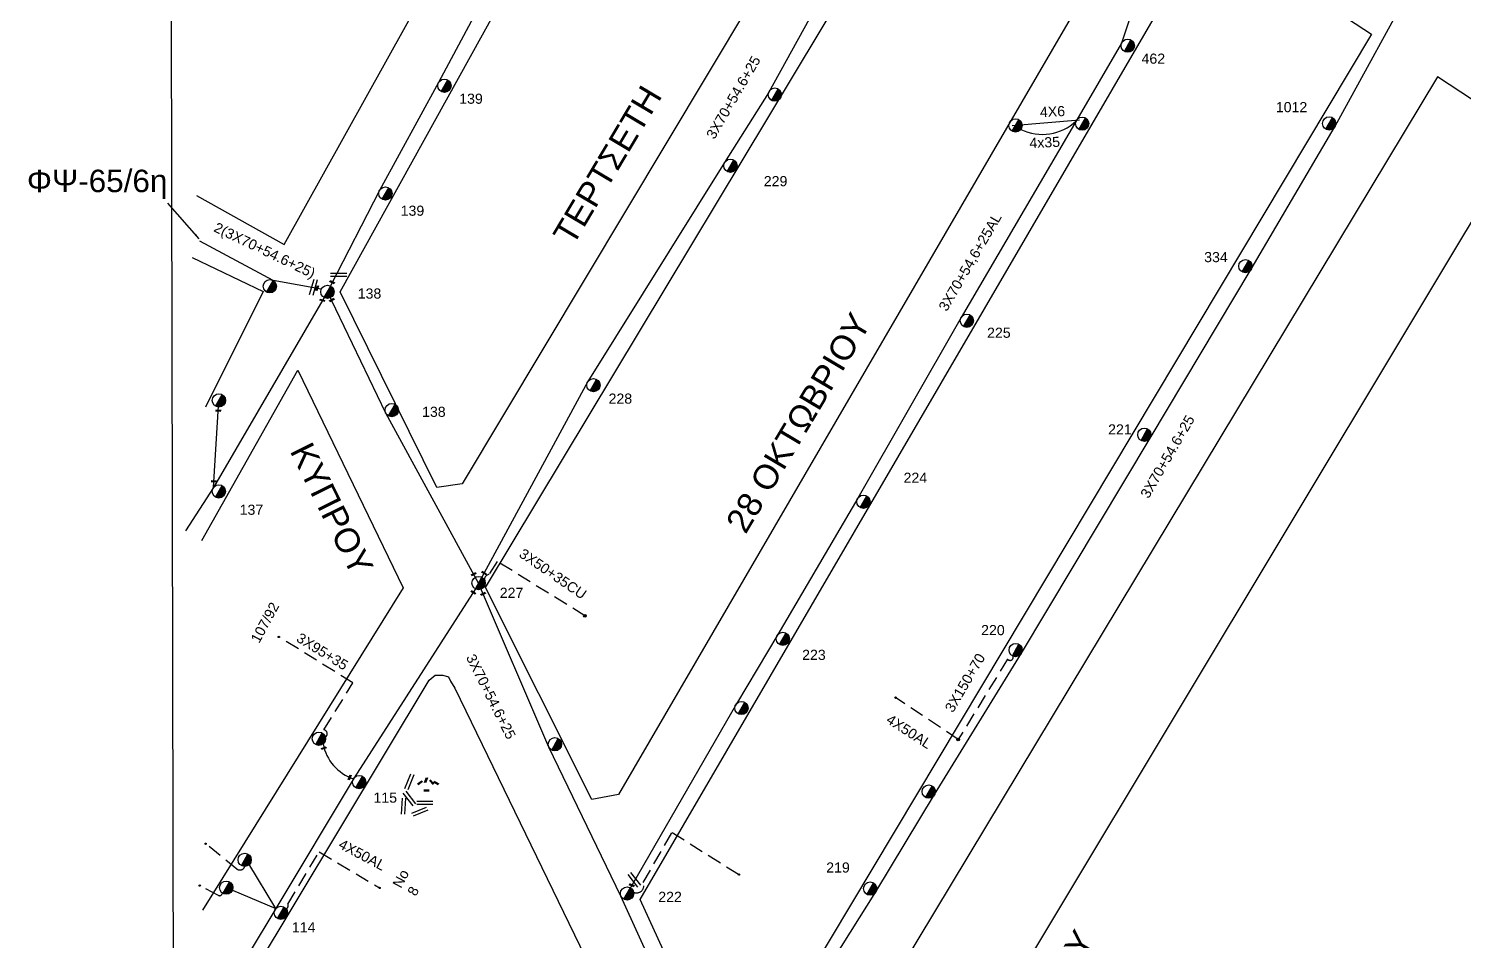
# Model space of a CAD drawing. Header units: millimetres. Extents: x 771 to 3391, y 686 to 1835.
# Drawn here: x 861.1 to 1116.1, y 931.1 to 1093.2 of the extents above; entities that cross this region are included whole.
import ezdxf

# ---------------------------------------------------------------- set-up
doc = ezdxf.new("R2010")
doc.units = ezdxf.units.MM
doc.linetypes.add('DASHED', pattern=[19.05, 12.7, -6.35])
for name, color, linetype in [('Άγνωστα', 7, 'Continuous'), ('Επιγραφές - Σχήματα', 7, 'Continuous'), ('Καλωδια Χ.Τ 3x95+35', 7, 'DASHED'), ('Καλώδια ΧΤ   3x150+70AL', 7, 'DASHED'), ('Μηχανική τομή', 7, 'Continuous'), ('Στύλος ΦΜ', 7, 'Continuous'), ('Στύλος ΦΜ @ 1', 7, 'Continuous'), ('Συνδέσεις', 7, 'Continuous'), ('Συνεστραμμένα ΧΤ   3x70+54.6+25 AL', 7, 'SYN_LINE'), ('Τομή', 7, 'Continuous'), ('Υπόβαθρο ΔΕΗ', 7, 'Continuous'), ('Υπόγεια καλώδια Παροχών ΧΤ   4x50AL', 7, 'DASHED'), ('Υπόγεια καλώδια Παροχών ΧΤ   4x6', 7, 'DASHED')]:
    doc.layers.add(name, color=color, linetype=linetype)
doc.styles.add('arial', font='arial.ttf')
doc.styles.get("Standard").update_dxf_attribs({"font": 'arial.ttf'})
doc.linetypes.add('SYN_LINE', pattern='A,0.5,-0.0001,["/\\/\\/\\/",Standard,S=0.1,R=0,X=0,Y=-0.05],-0.25', length=0.7501)
doc.dimstyles.new('ISO-25', dxfattribs={"dimtxt": 2.5, "dimasz": 2.5, "dimexe": 1.25, "dimexo": 0.625, "dimtad": 1, "dimtxsty": 'Standard', "dimcen": 2.5, "dimadec": 0, "dimazin": 0, "dimtfac": 1, "dimtmove": 0, "dimatfit": 3, "dimfxl": 1, "dimarcsym": 0})

# ---------------------------------------------------------------- blocks, each defined once
blk = doc.blocks.new('ΥΠΑΡΧΩΝ ΤΣΙΜΕΝΤΕΝΙΟΣ ΣΤΥΛΟΣ')
at = {"layer": 'Στύλος ΦΜ'}
blk.add_hatch(color=7, dxfattribs=at).paths.add_polyline_path([(-1.29, -2.28, 0.574793), (2.62, 0, 0.268822), (1.3, 2.27)])
at = {"layer": 'Στύλος ΦΜ', "color": 7}
blk.add_line((-1.29, -2.28), (1.3, 2.27), dxfattribs=at)
blk.add_circle((0, 0), 2.62, dxfattribs=at)
at = {"layer": 'Στύλος ΦΜ', "flags": 4}
for tag, p in [('ΑΡΙΘΜΟΣ', (-4.68, 8.05)), ('ΤΥΠΟΣ', (-4.91, 3.03))]:
    blk.add_attdef(tag, p, '', height=4, dxfattribs=at)
blk = doc.blocks.new('_ΣΥΝΔΕΣΗ')
at = {"layer": 'Συνδέσεις', "linetype": 'SYN_LINE', "ltscale": 40}
blk.add_hatch(color=256, dxfattribs=at).paths.add_polyline_path([(0.5, -0.01, 1), (-0.5, -0.01, 1)])
at = {"layer": 'Συνδέσεις'}
blk.add_circle((0, -0.01), 0.5, dxfattribs=at)
blk = doc.blocks.new('ΜΗΧΑΝΙΚΗ ΤΟΜΗ')
at = {"layer": 'Μηχανική τομή', "ltscale": 40}
for p, q in [((-1.9, 0.8), (1.9, 0.8)), ((1.9, 0), (-1.9, 0))]:
    blk.add_line(p, q, dxfattribs=at)
blk = doc.blocks.new('ΤΟΜΗ')
at = {"layer": 'Τομή', "ltscale": 40}
for p, q in [((-5.7, 0), (5.7, 0)), ((5.7, -2.3), (-5.7, -2.3))]:
    blk.add_line(p, q, dxfattribs=at)

msp = doc.modelspace()

# ---------------------------------------------------------------- linework, layer by layer
at = {"layer": 'Άγνωστα', "color": 2, "linetype": 'SYN_LINE', "ltscale": 15}
msp.add_lwpolyline([(1047.89571, 1076.90741), (1035.91582, 1075.91776)], dxfattribs=at)
at = {"layer": 'Άγνωστα', "color": 85, "linetype": 'DASHED', "ltscale": 0.2}
msp.add_lwpolyline([(959.98366, 988.79917), (944.38131, 998.44911), (942.96265, 996.15316, 0.35551806), (942.10242, 995.19995)], format="xyb", dxfattribs=at)
at = {"layer": 'Άγνωστα', "color": 6, "linetype": 'DASHED', "ltscale": 0.2}
msp.add_lwpolyline([(968.6279, 939.63374, 0.687171481), (970.33556, 941.37802), (975.46484, 950.28693), (987.3829, 942.76883)], format="xyb", dxfattribs=at)
at = {"layer": 'Άγνωστα', "color": 151, "linetype": 'DASHED', "ltscale": 0.2}
for points in [[(899.53183, 944.23151, -0.510562725), (898.14349, 943.76866), (892.64007, 948.20715)], [(895.57041, 939.48903, -0.440314585), (894.83598, 939.05949), (891.53377, 940.834)]]:
    msp.add_lwpolyline(points, format="xyb", dxfattribs=at)
at = {"layer": 'Άγνωστα', "color": 151, "linetype": 'SYN_LINE', "ltscale": 8}
for points in [[(905.04747, 936.74583), (900.25523, 944.70801)], [(897.33488, 940.03298), (905.04747, 936.74583)]]:
    msp.add_lwpolyline(points, dxfattribs=at)
at = {"layer": 'Άγνωστα', "color": 2, "linetype": 'SYN_LINE', "ltscale": 15}
msp.add_arc((1041.24236, 1083.20491), 8.82212, 244.4039643, 313.1128941, dxfattribs=at)
at = {"layer": 'Καλωδια Χ.Τ 3x95+35', "color": 151, "linetype": 'DASHED', "ltscale": 0.2}
msp.add_lwpolyline([(913.35767, 967.11741, 0.984565373), (913.57404, 968.54265), (918.75187, 976.85114), (905.6214, 985.03401)], format="xyb", dxfattribs=at)
at = {"layer": 'Καλώδια ΧΤ   3x150+70AL', "color": 1, "linetype": 'DASHED', "ltscale": 0.2}
msp.add_lwpolyline([(1036.03773, 981.62556, -0.905513128), (1035.09206, 981.09428), (1026.32494, 966.8159)], format="xyb", dxfattribs=at)
at = {"layer": 'Συνεστραμμένα ΧΤ   3x70+54.6+25 AL', "color": 27, "linetype": 'SYN_LINE', "ltscale": 20}
msp.add_lwpolyline([(991.35966, 1179.80469), (973.67868, 1156.83639), (963.14747, 1136.52182), (947.31961, 1108.6831), (933.96146, 1083.58424), (923.47514, 1064.41285), (914.74785, 1047.43568)], dxfattribs=at)
at = {"layer": 'Συνεστραμμένα ΧΤ   3x70+54.6+25 AL', "color": 85, "linetype": 'SYN_LINE', "ltscale": 20}
msp.add_lwpolyline([(1034.07493, 1151.20347), (1020.65331, 1128.25305), (1002.94436, 1100.61468), (992.59981, 1081.77112), (984.80735, 1069.38867), (960.49739, 1030.44326), (941.64592, 995.64233)], dxfattribs=at)
at = {"layer": 'Συνεστραμμένα ΧΤ   3x70+54.6+25 AL', "color": 2, "ltscale": 20}
msp.add_lwpolyline([(1068.14582, 1128.77796), (1055.3512, 1090.5955), (1047.40385, 1076.99038), (1026.82465, 1041.83869), (1008.46006, 1009.67685), (994.26706, 985.47536), (986.88988, 973.15917), (967.46847, 939.42666)], dxfattribs=at)
at = {"layer": 'Συνεστραμμένα ΧΤ   3x70+54.6+25 AL', "color": 1, "ltscale": 20}
msp.add_lwpolyline([(989.14514, 903.88727), (1011.70221, 939.70968), (1022.13232, 957.01414), (1037.57664, 982.16722), (1060.41487, 1020.39363), (1078.39158, 1050.38515), (1093.31859, 1075.83131), (1108.1476, 1103.03307)], dxfattribs=at)
at = {"layer": 'Συνεστραμμένα ΧΤ   3x70+54.6+25 AL', "color": 133, "linetype": 'SYN_LINE', "ltscale": 15}
msp.add_lwpolyline([(913.12294, 1046.84292), (904.5692, 1048.40002), (891.57065, 1055.41708)], dxfattribs=at)
at = {"layer": 'Συνεστραμμένα ΧΤ   3x70+54.6+25 AL', "color": 6, "ltscale": 20}
for points in [[(988.07675, 904.38908), (979.04946, 911.0887), (966.38304, 938.96953), (953.58715, 965.44362), (941.08721, 994.60545), (924.61523, 1024.78906), (914.21165, 1046.38691), (893.96882, 1011.61275), (888.99929, 1003.91278)], [(893.96882, 1011.61275), (894.93615, 1027.08122)]]:
    msp.add_lwpolyline(points, dxfattribs=at)
at = {"layer": 'Συνεστραμμένα ΧΤ   3x70+54.6+25 AL', "color": 151, "ltscale": 20}
msp.add_lwpolyline([(940.5549, 993.55498), (918.97773, 960.00539), (905.06424, 936.76525), (890.27842, 912.24273)], dxfattribs=at)
at = {"layer": 'Συνεστραμμένα ΧΤ   3x70+54.6+25 AL', "color": 151, "ltscale": 8}
msp.add_arc((921.51571, 967.57476), 8.22605, 190.9684537, 250.9538172, dxfattribs=at)
at = {"layer": 'Υπόβαθρο ΔΕΗ'}
for points in [[(885.09288, 1760.10912), (887.18759, 748.25165)], [(916.45428, 1046.38503), (984.14154, 1168.61365), (1018.24834, 1146.0773), (938.178, 1012.26331), (933.63533, 1011.57754), (916.45428, 1046.38503)], [(942.31199, 993.83544), (1029.17109, 1138.31343), (1059.83115, 1118.4029), (965.95263, 957.01818), (961.18893, 956.13287), (942.31199, 993.83544)], [(890.96409, 1063.51109), (906.54702, 1054.79084), (935.35701, 1106.6845), (889.68746, 1132.15114)], [(1372.93378, 751.48167), (1482.86909, 831.99661), (1482.13151, 841.00179), (1111.49521, 1084.63438), (909.00244, 748.35764)], [(931.07637, 748.13714), (939.61793, 762.36828), (1126.94663, 1074.47761)], [(890.1836, 1052.4868), (902.81108, 1046.46657), (892.5302, 1025.90275)], [(891.89553, 1002.17682), (908.93015, 1032.42899), (927.70154, 993.74333), (891.98935, 936.43854)], [(893.151, 912.14939), (932.28961, 977.33082), (933.36372, 978.21806), (934.72702, 978.21806), (935.75982, 977.94982), (936.09031, 977.14511), (936.85459, 975.94836), (974.52705, 898.22865), (970.48809, 891.11286), (893.17602, 872.18763)]]:
    msp.add_lwpolyline(points, dxfattribs=at)
msp.add_lwpolyline([(969.8015, 938.33769), (1069.08583, 1108.79358), (1072.43445, 1110.09322), (1099.7508, 1092.17493), (988.04018, 905.33238), (982.86991, 909.74524)], close=True, dxfattribs=at)
at = {"layer": 'Υπόγεια καλώδια Παροχών ΧΤ   4x50AL', "color": 1, "ltscale": 0.2}
msp.add_lwpolyline([(1026.32494, 966.8159), (1015.17945, 974.24179)], dxfattribs=at)
at = {"layer": 'Υπόγεια καλώδια Παροχών ΧΤ   4x50AL', "color": 151, "linetype": 'DASHED', "ltscale": 0.2}
msp.add_lwpolyline([(906.34639, 936.68097, 0.704816944), (907.19206, 937.54317), (912.76772, 946.82886), (923.56991, 940.34262)], format="xyb", dxfattribs=at)

# ---------------------------------------------------------------- block references
at = {"layer": 'Μηχανική τομή'}
for p, xscale, yscale, zscale, rotation in [((915.00864, 1047.99353), 0.25, 0.25, 0.25, 333.0358626367025), ((912.47807, 1047.01147), 0.2499999999999681, 0.2499999999999681, 0.2499999999999681, 72.52028648880439), ((913.27189, 1044.77328), 0.2499999999999681, 0.2499999999999681, 0.2499999999999681, 343.8241069281569), ((915.05231, 1044.8519), 0.2499999999999681, 0.2499999999999681, 0.2499999999999681, 27.53829775004091), ((894.81568, 1025.15169), 0.2500000000002005, 0.2500000000002005, 0.2500000000002005, 356.0343975846597), ((894.02982, 1012.58818), 0.2500000000002005, 0.2500000000002005, 0.2500000000002005, 356.0343975846597), ((940.25014, 996.10565), 0.2499999999999681, 0.2499999999999681, 0.2499999999999681, 27.53829775004091), ((942.00437, 996.30404), 0.2500000000001928, 0.2500000000001928, 0.2500000000001928, 326.6778950212413), ((940.0868, 992.87398), 0.2500000000001928, 0.2500000000001928, 0.2500000000001928, 326.6778950212413), ((941.94883, 992.59648), 0.2499999999999681, 0.2499999999999681, 0.2499999999999681, 27.53829775004091), ((913.61099, 965.18123), 0.2499999999999681, 0.2499999999999681, 0.2499999999999681, 18.54426976674313), ((918.26092, 960.01853), 0.249999999999968, 0.249999999999968, 0.249999999999968, 65.81839754665273), ((930.71363, 959.03496), 0.2499999999999681, 0.2499999999999681, 0.2499999999999681, 36.11407878704492), ((931.8488, 959.54083), 0.249999999999919, 0.249999999999919, 0.249999999999919, 68.45138536945211), ((932.66894, 959.14116), 0.2500000000001928, 0.2500000000001928, 0.2500000000001928, 312.6268794242704), ((933.4796, 958.97772), 0.2500000000002005, 0.2500000000002005, 0.2500000000002005, 331.5446991727721), ((968.25131, 940.78634), 0.25, 0.25, 0.25, 334.7467717406677)]:
    msp.add_blockref('ΜΗΧΑΝΙΚΗ ΤΟΜΗ', p, dxfattribs=dict(at, xscale=xscale, yscale=yscale, zscale=zscale, rotation=rotation))
at = {"layer": 'Μηχανική τομή', "xscale": 0.25, "yscale": 0.25, "zscale": 0.25}
msp.add_blockref('ΜΗΧΑΝΙΚΗ ΤΟΜΗ', (931.81569, 957.6259), dxfattribs=at)
at = {"layer": 'Στύλος ΦΜ @ 1', "ltscale": 40}
ref = msp.add_blockref('ΥΠΑΡΧΩΝ ΤΣΙΜΕΝΤΕΝΙΟΣ ΣΤΥΛΟΣ', (1056.43841, 1090.14261), dxfattribs=dict(at, xscale=0.4499999999998181, yscale=0.4499999999998181, zscale=0.4499999999998181))
ref.add_attrib('ΤΥΠΟΣ', '462', (1058.89304, 1086.94071), dxfattribs={"layer": 'Στύλος ΦΜ', "height": 1.8, "flags": 4})
ref = msp.add_blockref('ΥΠΑΡΧΩΝ ΤΣΙΜΕΝΤΕΝΙΟΣ ΣΤΥΛΟΣ', (935.00077, 1083.0302), dxfattribs=dict(at, xscale=0.4499999999998181, yscale=0.4499999999998181, zscale=0.4499999999998181))
ref.add_attrib('ΤΥΠΟΣ', '139', (937.63403, 1079.82076), dxfattribs={"layer": 'Στύλος ΦΜ', "height": 1.8, "flags": 4})
at = {"layer": 'Στύλος ΦΜ @ 1', "ltscale": 40, "xscale": 0.4499999999998181, "yscale": 0.4499999999998181, "zscale": 0.4499999999998181}
for p in [(993.73286, 1081.44966), (1036.49676, 1075.96575), (1048.3479, 1076.28617), (903.9859, 1047.37684), (894.93388, 1027.08251), (987.78438, 972.393), (912.71175, 966.93529), (954.65002, 965.95101), (1021.07756, 957.53819), (899.51017, 945.40908), (896.2372, 940.45987)]:
    msp.add_blockref('ΥΠΑΡΧΩΝ ΤΣΙΜΕΝΤΕΝΙΟΣ ΣΤΥΛΟΣ', p, dxfattribs=at)
at = {"layer": 'Στύλος ΦΜ @ 1', "ltscale": 40}
ref = msp.add_blockref('ΥΠΑΡΧΩΝ ΤΣΙΜΕΝΤΕΝΙΟΣ ΣΤΥΛΟΣ', (1092.24822, 1076.32269), dxfattribs=dict(at, xscale=0.4499999999998181, yscale=0.4499999999998181, zscale=0.4499999999998181))
ref.add_attrib('ΤΥΠΟΣ', '1012', (1082.76034, 1078.32384), dxfattribs={"layer": 'Στύλος ΦΜ', "height": 1.8, "flags": 4})
ref = msp.add_blockref('ΥΠΑΡΧΩΝ ΤΣΙΜΕΝΤΕΝΙΟΣ ΣΤΥΛΟΣ', (985.83053, 1068.80538), dxfattribs=dict(at, xscale=0.4499999999998181, yscale=0.4499999999998181, zscale=0.4499999999998181))
ref.add_attrib('ΤΥΠΟΣ', '229', (991.76318, 1065.15797), dxfattribs={"layer": 'Στύλος ΦΜ', "height": 1.8, "flags": 4})
ref = msp.add_blockref('ΥΠΑΡΧΩΝ ΤΣΙΜΕΝΤΕΝΙΟΣ ΣΤΥΛΟΣ', (924.51837, 1063.8662), dxfattribs=dict(at, xscale=0.4499999999998181, yscale=0.4499999999998181, zscale=0.4499999999998181))
ref.add_attrib('ΤΥΠΟΣ', '139', (927.23298, 1059.91158), dxfattribs={"layer": 'Στύλος ΦΜ', "height": 1.8, "flags": 4})
ref = msp.add_blockref('ΥΠΑΡΧΩΝ ΤΣΙΜΕΝΤΕΝΙΟΣ ΣΤΥΛΟΣ', (1077.35921, 1050.95203), dxfattribs=dict(at, xscale=0.4499999999998181, yscale=0.4499999999998181, zscale=0.4499999999998181))
ref.add_attrib('ΤΥΠΟΣ', '334', (1070.02875, 1051.65992), dxfattribs={"layer": 'Στύλος ΦΜ', "height": 1.8, "flags": 4})
ref = msp.add_blockref('ΥΠΑΡΧΩΝ ΤΣΙΜΕΝΤΕΝΙΟΣ ΣΤΥΛΟΣ', (914.20939, 1046.3882), dxfattribs=dict(at, xscale=0.4499999999998181, yscale=0.4499999999998181, zscale=0.4499999999998181))
ref.add_attrib('ΤΥΠΟΣ', '138', (919.59969, 1045.18738), dxfattribs={"layer": 'Στύλος ΦΜ', "height": 1.8, "flags": 4})
ref = msp.add_blockref('ΥΠΑΡΧΩΝ ΤΣΙΜΕΝΤΕΝΙΟΣ ΣΤΥΛΟΣ', (1027.84144, 1041.24432), dxfattribs=dict(at, xscale=0.4499999999998181, yscale=0.4499999999998181, zscale=0.4499999999998181))
ref.add_attrib('ΤΥΠΟΣ', '225', (1031.44759, 1038.21043), dxfattribs={"layer": 'Στύλος ΦΜ', "height": 1.8, "flags": 4})
ref = msp.add_blockref('ΥΠΑΡΧΩΝ ΤΣΙΜΕΝΤΕΝΙΟΣ ΣΤΥΛΟΣ', (961.47909, 1029.79257), dxfattribs=dict(at, xscale=0.4499999999998181, yscale=0.4499999999998181, zscale=0.4499999999998181))
ref.add_attrib('ΤΥΠΟΣ', '228', (964.17691, 1026.50124), dxfattribs={"layer": 'Στύλος ΦΜ', "height": 1.8, "flags": 4})
ref = msp.add_blockref('ΥΠΑΡΧΩΝ ΤΣΙΜΕΝΤΕΝΙΟΣ ΣΤΥΛΟΣ', (925.64595, 1025.35893), dxfattribs=dict(at, xscale=0.4499999999998181, yscale=0.4499999999998181, zscale=0.4499999999998181))
ref.add_attrib('ΤΥΠΟΣ', '138', (931.03626, 1024.15811), dxfattribs={"layer": 'Στύλος ΦΜ', "height": 1.8, "flags": 4})
ref = msp.add_blockref('ΥΠΑΡΧΩΝ ΤΣΙΜΕΝΤΕΝΙΟΣ ΣΤΥΛΟΣ', (1059.39592, 1020.98429), dxfattribs=dict(at, xscale=0.4499999999998181, yscale=0.4499999999998181, zscale=0.4499999999998181))
ref.add_attrib('ΤΥΠΟΣ', '221', (1052.9566, 1021.02647), dxfattribs={"layer": 'Στύλος ΦΜ', "height": 1.8, "flags": 4})
ref = msp.add_blockref('ΥΠΑΡΧΩΝ ΤΣΙΜΕΝΤΕΝΙΟΣ ΣΤΥΛΟΣ', (1009.46771, 1009.06712), dxfattribs=dict(at, xscale=0.4499999999998181, yscale=0.4499999999998181, zscale=0.4499999999998181))
ref.add_attrib('ΤΥΠΟΣ', '224', (1016.60511, 1012.42966), dxfattribs={"layer": 'Στύλος ΦΜ', "height": 1.8, "flags": 4})
ref = msp.add_blockref('ΥΠΑΡΧΩΝ ΤΣΙΜΕΝΤΕΝΙΟΣ ΣΤΥΛΟΣ', (894.90981, 1010.90446), dxfattribs=dict(at, xscale=0.4499999999998181, yscale=0.4499999999998181, zscale=0.4499999999998181))
ref.add_attrib('ΤΥΠΟΣ', '137', (898.61965, 1006.74603), dxfattribs={"layer": 'Στύλος ΦΜ', "height": 1.8, "flags": 4})
ref = msp.add_blockref('ΥΠΑΡΧΩΝ ΤΣΙΜΕΝΤΕΝΙΟΣ ΣΤΥΛΟΣ', (941.08495, 994.60674), dxfattribs=dict(at, xscale=0.4499999999998181, yscale=0.4499999999998181, zscale=0.4499999999998181))
ref.add_attrib('ΤΥΠΟΣ', '227', (944.83693, 991.96727), dxfattribs={"layer": 'Στύλος ΦΜ', "height": 1.8, "flags": 4})
ref = msp.add_blockref('ΥΠΑΡΧΩΝ ΤΣΙΜΕΝΤΕΝΙΟΣ ΣΤΥΛΟΣ', (1036.52512, 982.69775), dxfattribs=dict(at, xscale=0.4499999999998181, yscale=0.4499999999998181, zscale=0.4499999999998181))
ref.add_attrib('ΤΥΠΟΣ', '220', (1030.38817, 985.35103), dxfattribs={"layer": 'Στύλος ΦΜ', "height": 1.8, "flags": 4})
ref = msp.add_blockref('ΥΠΑΡΧΩΝ ΤΣΙΜΕΝΤΕΝΙΟΣ ΣΤΥΛΟΣ', (995.14353, 984.68863), dxfattribs=dict(at, xscale=0.4499999999998181, yscale=0.4499999999998181, zscale=0.4499999999998181))
ref.add_attrib('ΤΥΠΟΣ', '223', (998.57783, 980.94518), dxfattribs={"layer": 'Στύλος ΦΜ', "height": 1.8, "flags": 4})
ref = msp.add_blockref('ΥΠΑΡΧΩΝ ΤΣΙΜΕΝΤΕΝΙΟΣ ΣΤΥΛΟΣ', (919.85945, 959.22455), dxfattribs=dict(at, xscale=0.4499999999998181, yscale=0.4499999999998181, zscale=0.4499999999998181))
ref.add_attrib('ΤΥΠΟΣ', '115', (922.39997, 955.56341), dxfattribs={"layer": 'Στύλος ΦΜ', "height": 1.8, "flags": 4})
ref = msp.add_blockref('ΥΠΑΡΧΩΝ ΤΣΙΜΕΝΤΕΝΙΟΣ ΣΤΥΛΟΣ', (1010.67559, 940.28691), dxfattribs=dict(at, xscale=0.4499999999998181, yscale=0.4499999999998181, zscale=0.4499999999998181))
ref.add_attrib('ΤΥΠΟΣ', '219', (1002.85592, 943.13858), dxfattribs={"layer": 'Στύλος ΦΜ', "height": 1.8, "flags": 4})
ref = msp.add_blockref('ΥΠΑΡΧΩΝ ΤΣΙΜΕΝΤΕΝΙΟΣ ΣΤΥΛΟΣ', (967.46847, 939.42666), dxfattribs=dict(at, xscale=0.4499999999998181, yscale=0.4499999999998181, zscale=0.4499999999998181))
ref.add_attrib('ΤΥΠΟΣ', '222', (973.01163, 937.92023), dxfattribs={"layer": 'Στύλος ΦΜ', "height": 1.8, "flags": 4})
ref = msp.add_blockref('ΥΠΑΡΧΩΝ ΤΣΙΜΕΝΤΕΝΙΟΣ ΣΤΥΛΟΣ', (905.94687, 935.98543), dxfattribs=dict(at, xscale=0.4499999999998181, yscale=0.4499999999998181, zscale=0.4499999999998181))
ref.add_attrib('ΤΥΠΟΣ', '114', (907.89635, 932.50498), dxfattribs={"layer": 'Στύλος ΦΜ', "height": 1.8, "flags": 4})
at = {"layer": 'Συνδέσεις'}
for p, xscale, yscale, zscale in [((959.98366, 988.79917), 0.4777242751394019, 0.4777242751394019, 0.4777242751394019), ((905.57033, 985.0373), 0.25, 0.25, 0.25), ((1015.17945, 974.24179), 0.25, 0.25, 0.25), ((1026.32494, 966.8159), 0.4777242751394019, 0.4777242751394019, 0.4777242751394019), ((892.5624, 948.26979), 0.25, 0.25, 0.25), ((891.53377, 940.834), 0.25, 0.25, 0.25), ((987.34653, 942.79178), 0.25, 0.25, 0.25), ((923.47181, 940.42195), 0.25, 0.25, 0.25)]:
    msp.add_blockref('_ΣΥΝΔΕΣΗ', p, dxfattribs=dict(at, xscale=xscale, yscale=yscale, zscale=zscale))
at = {"layer": 'Τομή'}
for p, xscale, yscale, zscale, rotation in [((911.44745, 1047.28085), 0.25, 0.25, 0.25, 73.80104751589052), ((929.03285, 959.16793), 0.2499999999998873, 0.2499999999998873, 0.2499999999998873, 248.1909067709115), ((928.02506, 954.93793), 0.2500000000000557, 0.2500000000000557, 0.2500000000000557, 266.3054486218056), ((929.01682, 956.49703), 0.2499999999999669, 0.2499999999999669, 0.2499999999999669, 308.1680509152084), ((930.53725, 954.2338), 0.2499999999999535, 0.2499999999999535, 0.2499999999999535, 22.92285824507862), ((968.97022, 942.03499), 0.2499999999999669, 0.2499999999999669, 0.2499999999999669, 308.1680509152084)]:
    msp.add_blockref('ΤΟΜΗ', p, dxfattribs=dict(at, xscale=xscale, yscale=yscale, zscale=zscale, rotation=rotation))
at = {"layer": 'Τομή', "xscale": 0.25, "yscale": 0.25, "zscale": 0.25}
for p in [(916.2146, 1049.70739), (931.53933, 955.82965)]:
    msp.add_blockref('ΤΟΜΗ', p, dxfattribs=at)

# ---------------------------------------------------------------- texts
at = {"ltscale": 40, "char_height": 4, "width": 64.8866414, "attachment_point": 1, "style": 'arial'}
for s, insert, rotation in [('{\\H1.083x;TEPTΣETH}', (954.11149, 1056.58623), 59.2546127), ('{\\H1.083x;28 OKTΩBPIOY}', (984.81251, 1005.37071), 59.2546127), ('{\\H1.083x;KYΠPOY}', (911.35397, 1020.04811), 296.3067131), ('{\\H1.083x;ΣIKEΛIANOY}', (1028.4507, 902.09142), 59.2546127)]:
    msp.add_mtext(s, dxfattribs=dict(at, insert=insert, rotation=rotation))
at = {"layer": 'Άγνωστα', "color": 7, "char_height": 1.8, "attachment_point": 1}
for s, gutter_width, insert, rotation in [('3X70+54.6+25', 12.5, (981.42969, 1074.27802), 59.8533125), ('2(3X70+54.6+25)', 12.5, (894.64082, 1058.82104), 334.4024383), ('3X70+54.6+25', 12.5, (1058.57983, 1010.40444), 59.8533125), ('3X50+35CU', 12.5, (949.12342, 1000.88658), 325.5614849), ('107/92', 1.83491, (900.49651, 984.64479), 61.7841705), ('3X95+35', 12.5, (909.48408, 985.88397), 328.3202488), ('3X70+54.6+25', 12.5, (940.40692, 982.20362), 296.5737507), ('3X150+70', 12.5, (1023.82884, 972.35799), 59.7012247)]:
    msp.add_mtext_dynamic_manual_height_columns(s, width=1.8, gutter_width=gutter_width, heights=[0.04535], dxfattribs=dict(at, insert=insert, rotation=rotation))
at = {"layer": 'Άγνωστα', "color": 7}
note = msp.add_mtext_dynamic_manual_height_columns('No ', width=1.8, gutter_width=1.83491, heights=[0.04535, 0], dxfattribs=dict(at, insert=(923.97139, 937.87631), char_height=1.8, attachment_point=1, rotation=61.7841705))
for column, words in zip(note.columns.linked_columns, ['8']):
    column.text = words
at = {"layer": 'Επιγραφές - Σχήματα', "ltscale": 0.2, "insert": (860.80803, 1068.10378), "char_height": 4, "width": 19.6718533, "attachment_point": 1}
msp.add_mtext('ΦΨ-65/6η', dxfattribs=at)
at = {"layer": 'Συνεστραμμένα ΧΤ   3x70+54.6+25 AL', "color": 7, "insert": (1022.72322, 1043.6812), "char_height": 1.8, "attachment_point": 1, "rotation": 59.8533125}
msp.add_mtext_dynamic_manual_height_columns('3X70+54,6+25AL', width=1.8, gutter_width=12.5, heights=[0.04535], dxfattribs=at)
at = {"layer": 'Υπόγεια καλώδια Παροχών ΧΤ   4x50AL', "color": 7, "char_height": 1.8, "attachment_point": 1}
for insert, rotation in [((1014.32218, 971.40894), 327.1657591), ((916.86657, 949.19364), 332.0600153)]:
    msp.add_mtext_dynamic_manual_height_columns('4X50AL', width=1.8, gutter_width=12.5, heights=[0.04535], dxfattribs=dict(at, insert=insert, rotation=rotation))
at = {"layer": 'Υπόγεια καλώδια Παροχών ΧΤ   4x6', "color": 7, "char_height": 1.8, "attachment_point": 1, "rotation": 2.6119846}
for s, insert in [('4X6', (1040.79418, 1079.23525)), ('4x35', (1038.92855, 1073.72613))]:
    msp.add_mtext_dynamic_manual_height_columns(s, width=1.8, gutter_width=12.5, heights=[0.04535], dxfattribs=dict(at, insert=insert))

# ---------------------------------------------------------------- leaders
at = {"layer": 'Επιγραφές - Σχήματα', "ltscale": 40}
msp.add_leader([(891.42125, 1055.80722), (885.87309, 1062.12537)], dimstyle='ISO-25', override={"dimasz": 1, "dimtad": 0}, dxfattribs=at)

doc.saveas('drawing.dxf')
